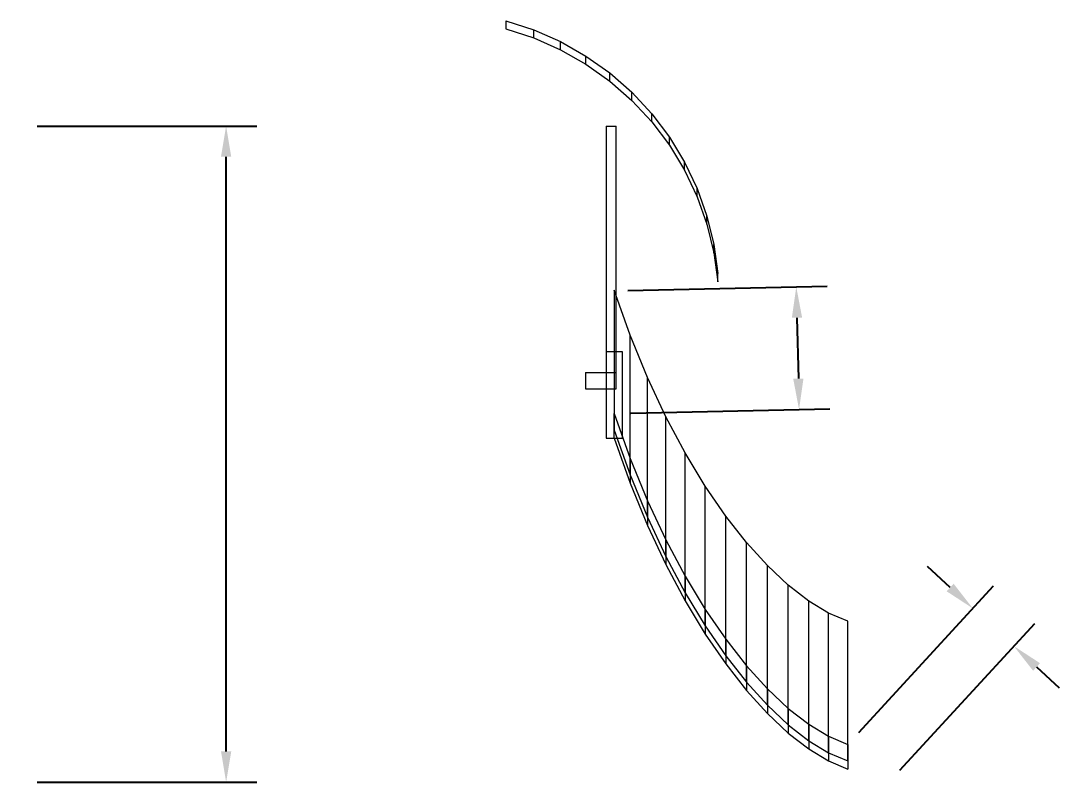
# Model space of a CAD drawing. Header units: millimetres. Extents: x -1970 to 34302, y -65268 to 6837.
# Drawn here: x 100 to 606, y -47000 to -46629 of the extents above; entities that cross this region are included whole.
import ezdxf

# ---------------------------------------------------------------- set-up
doc = ezdxf.new("R2010")
doc.units = ezdxf.units.MM
doc.layers.add('COTAS_P', color=1, linetype='Continuous', lineweight=0)
doc.layers.add('DET_C05-C07', color=7, linetype='Continuous', lineweight=0)
doc.dimstyles.new('R19_10', dxfattribs={"dimtxt": 25, "dimasz": 15, "dimexe": 15, "dimexo": 8, "dimgap": 10, "dimtad": 1, "dimtih": 1, "dimtoh": 1, "dimdsep": 46, "dimcen": 0.09, "dimadec": 0, "dimazin": 0, "dimtfac": 1, "dimtdec": 4, "dimtofl": 0, "dimtmove": 0, "dimatfit": 3, "dimfxl": 1, "dimtolj": 1, "dimtzin": 0, "dimarcsym": 0})

# ---------------------------------------------------------------- blocks, each defined once
blk = doc.blocks.new('*D44')
at = {"layer": 'COTAS_P', "color": 0, "lineweight": -2, "transparency": 16777216}
for p, q in [((395.66, -46760.68), (492.64, -46758.51)), ((477.98, -46773.84), (478.64, -46803.52)), ((397, -46820.35), (493.97, -46818.18))]:
    blk.add_line(p, q, dxfattribs=at)
at = {"layer": 'COTAS_P', "color": 0, "transparency": 16777216}
for points in [[(480.48, -46773.79), (475.48, -46773.9), (477.64, -46758.85)], [(481.14, -46803.47), (476.14, -46803.58), (478.98, -46818.52)]]:
    blk.add_solid(points, dxfattribs=at)
at = {"layer": 'Defpoints', "color": 0, "transparency": 16777216}
for p in [(387.67, -46760.86), (389, -46820.53), (478.98, -46818.52)]:
    blk.add_point(p, dxfattribs=at)
blk = doc.blocks.new('*D45')
at = {"layer": 'COTAS_P', "color": 0, "lineweight": -2, "transparency": 16777216}
for p, q in [((552.55, -46905.21), (541.51, -46895.05)), ((508.1, -46975.72), (573.75, -46904.31)), ((528.1, -46994.11), (593.75, -46922.7)), ((594.64, -46943.89), (605.68, -46954.05))]:
    blk.add_line(p, q, dxfattribs=at)
at = {"layer": 'COTAS_P', "color": 0, "transparency": 16777216}
for points in [[(554.24, -46903.36), (550.86, -46907.05), (563.59, -46915.36)], [(596.33, -46942.05), (592.95, -46945.73), (583.59, -46933.74)]]:
    blk.add_solid(points, dxfattribs=at)
at = {"layer": 'Defpoints', "color": 0, "transparency": 16777216}
for p in [(583.59, -46933.74), (502.69, -46981.61), (522.69, -47000)]:
    blk.add_point(p, dxfattribs=at)
blk = doc.blocks.new('*D46')
at = {"layer": 'COTAS_P', "color": 0, "lineweight": -2, "transparency": 16777216}
for p, q in [((108, -46680.53), (215, -46680.53)), ((200, -46985), (200, -46695.53)), ((108, -47000), (215, -47000))]:
    blk.add_line(p, q, dxfattribs=at)
at = {"layer": 'COTAS_P', "color": 0, "transparency": 16777216}
for points in [[(197.5, -46695.53), (202.5, -46695.53), (200, -46680.53)], [(197.5, -46985), (202.5, -46985), (200, -47000)]]:
    blk.add_solid(points, dxfattribs=at)
at = {"layer": 'Defpoints', "color": 0, "transparency": 16777216}
for p in [(100, -46680.53), (200, -46680.53), (100, -47000)]:
    blk.add_point(p, dxfattribs=at)

msp = doc.modelspace()

# ---------------------------------------------------------------- linework, layer by layer
at = {"layer": 'DET_C05-C07'}
for p, q in [((336.235, -46629.301), (349.791, -46633.684)), ((336.235, -46629.301), (336.235, -46633.301)), ((336.235, -46633.301), (349.791, -46637.684)), ((349.791, -46637.684), (349.791, -46633.684)), ((349.791, -46633.684), (362.832, -46639.422)), ((349.791, -46637.684), (362.832, -46643.422)), ((362.832, -46643.422), (362.832, -46639.422)), ((362.832, -46639.422), (375.222, -46646.456)), ((362.832, -46643.422), (375.222, -46650.456)), ((375.222, -46650.456), (375.222, -46646.456)), ((375.222, -46646.456), (386.833, -46654.712)), ((375.222, -46650.456), (386.833, -46658.712)), ((386.833, -46658.712), (386.833, -46654.712)), ((386.833, -46654.712), (397.545, -46664.106)), ((386.833, -46658.712), (397.545, -46668.106)), ((397.545, -46668.106), (397.545, -46664.106)), ((397.545, -46664.106), (407.246, -46674.54)), ((397.545, -46668.106), (407.246, -46678.54)), ((407.246, -46678.54), (407.246, -46674.54)), ((407.246, -46674.54), (415.837, -46685.906)), ((407.246, -46678.54), (415.837, -46689.906)), ((385, -46680.53), (390, -46680.53)), ((385, -46680.53), (385, -46800.53)), ((390, -46800.53), (390, -46680.53)), ((415.837, -46689.906), (415.837, -46685.906)), ((415.837, -46685.906), (423.228, -46698.086)), ((415.837, -46689.906), (423.228, -46702.086)), ((423.228, -46702.086), (423.228, -46698.086)), ((423.228, -46698.086), (429.343, -46710.955)), ((423.228, -46702.086), (429.343, -46714.955)), ((429.343, -46714.955), (429.343, -46710.955)), ((429.343, -46710.955), (434.119, -46724.378)), ((429.343, -46714.955), (434.119, -46728.378)), ((434.119, -46728.378), (434.119, -46724.378)), ((434.119, -46724.378), (437.505, -46738.217)), ((434.119, -46728.378), (437.505, -46742.217)), ((437.505, -46742.217), (437.505, -46738.217)), ((437.505, -46738.217), (439.467, -46752.329)), ((437.505, -46742.217), (439.467, -46756.329)), ((439.467, -46756.329), (439.467, -46752.329)), ((396.751, -46782.421), (389, -46760.53)), ((389, -46760.53), (389, -46828.53)), ((396.751, -46850.421), (396.751, -46782.421)), ((405.158, -46802.951), (396.751, -46782.421)), ((393, -46790.53), (385, -46790.53)), ((385, -46790.53), (385, -46832.53)), ((393, -46832.53), (393, -46790.53)), ((375, -46800.53), (390, -46800.53)), ((375, -46800.53), (375, -46808.53)), ((385, -46800.53), (390, -46800.53)), ((390, -46808.53), (390, -46800.53)), ((405.158, -46870.951), (405.158, -46802.951)), ((414.117, -46822.068), (405.158, -46802.951)), ((375, -46808.53), (390, -46808.53)), ((389, -46820.53), (396.751, -46842.421)), ((389, -46828.53), (389, -46820.53)), ((414.117, -46890.068), (414.117, -46822.068)), ((423.527, -46839.718), (414.117, -46822.068)), ((389, -46828.53), (396.751, -46850.421)), ((389, -46832.53), (389, -46828.53)), ((385, -46832.53), (393, -46832.53)), ((389, -46832.53), (396.751, -46854.421)), ((423.527, -46907.718), (423.527, -46839.718)), ((433.283, -46855.847), (423.527, -46839.718)), ((396.751, -46842.421), (396.751, -46850.421)), ((396.751, -46842.421), (405.158, -46862.951)), ((396.751, -46850.421), (396.751, -46854.421)), ((396.751, -46850.421), (405.158, -46870.951)), ((396.751, -46854.421), (405.158, -46874.951)), ((433.283, -46923.847), (433.283, -46855.847)), ((443.285, -46870.4), (433.283, -46855.847)), ((405.158, -46862.951), (405.158, -46870.951)), ((405.158, -46862.951), (414.117, -46882.068)), ((405.158, -46870.951), (405.158, -46874.951)), ((405.158, -46870.951), (414.117, -46890.068)), ((443.285, -46938.4), (443.285, -46870.4)), ((453.428, -46883.324), (443.285, -46870.4)), ((405.158, -46874.951), (414.117, -46894.068)), ((414.117, -46882.068), (414.117, -46890.068)), ((414.117, -46882.068), (423.527, -46899.718)), ((453.428, -46951.324), (453.428, -46883.324)), ((463.611, -46894.565), (453.428, -46883.324)), ((414.117, -46890.068), (414.117, -46894.068)), ((414.117, -46890.068), (423.527, -46907.718)), ((414.117, -46894.068), (423.527, -46911.718)), ((463.611, -46962.565), (463.611, -46894.565)), ((473.731, -46904.068), (463.611, -46894.565)), ((423.527, -46899.718), (423.527, -46907.718)), ((423.527, -46899.718), (433.283, -46915.847)), ((473.731, -46972.068), (473.731, -46904.068)), ((483.685, -46911.78), (473.731, -46904.068)), ((423.527, -46907.718), (423.527, -46911.718)), ((423.527, -46907.718), (433.283, -46923.847)), ((423.527, -46911.718), (433.283, -46927.847)), ((483.685, -46979.78), (483.685, -46911.78)), ((493.371, -46917.647), (483.685, -46911.78)), ((433.283, -46915.847), (433.283, -46923.847)), ((433.283, -46915.847), (443.285, -46930.4)), ((493.371, -46985.647), (493.371, -46917.647)), ((502.685, -46921.614), (493.371, -46917.647)), ((502.685, -46989.614), (502.685, -46921.614)), ((433.283, -46923.847), (433.283, -46927.847)), ((433.283, -46923.847), (443.285, -46938.4)), ((433.283, -46927.847), (443.285, -46942.4)), ((443.285, -46930.4), (443.285, -46938.4)), ((443.285, -46930.4), (453.428, -46943.324)), ((443.285, -46938.4), (443.285, -46942.4)), ((443.285, -46938.4), (453.428, -46951.324)), ((443.285, -46942.4), (453.428, -46955.324)), ((453.428, -46943.324), (453.428, -46951.324)), ((453.428, -46943.324), (463.611, -46954.565)), ((453.428, -46951.324), (453.428, -46955.324)), ((453.428, -46951.324), (463.611, -46962.565)), ((453.428, -46955.324), (463.611, -46966.565)), ((463.611, -46954.565), (463.611, -46962.565)), ((463.611, -46954.565), (473.731, -46964.068)), ((463.611, -46962.565), (463.611, -46966.565)), ((463.611, -46962.565), (473.731, -46972.068)), ((463.611, -46966.565), (473.731, -46976.068)), ((473.731, -46964.068), (473.731, -46972.068)), ((473.731, -46964.068), (483.685, -46971.78)), ((473.731, -46972.068), (473.731, -46976.068)), ((473.731, -46972.068), (483.685, -46979.78)), ((483.685, -46971.78), (483.685, -46979.78)), ((483.685, -46971.78), (493.371, -46977.647)), ((473.731, -46976.068), (483.685, -46983.78)), ((493.371, -46977.647), (493.371, -46985.647)), ((493.371, -46977.647), (502.685, -46981.614)), ((483.685, -46979.78), (483.685, -46983.78)), ((483.685, -46979.78), (493.371, -46985.647)), ((502.685, -46981.614), (502.685, -46989.614)), ((483.685, -46983.78), (493.371, -46989.647)), ((493.371, -46985.647), (493.371, -46989.647)), ((493.371, -46985.647), (502.685, -46989.614)), ((493.371, -46989.647), (502.685, -46993.614)), ((502.685, -46989.614), (502.685, -46993.614))]:
    msp.add_line(p, q, dxfattribs=at)

# ---------------------------------------------------------------- dimensions: what is measured, and where the dimension line sits
at = {"layer": 'COTAS_P'}
for p1, p2, distance, picture, middle in [((100, -47000), (100, -46680.53), -100, '*D46', (200, -46840.265)), ((387.665, -46760.861), (389, -46820.53), 90, '*D44', (478.31, -46788.683)), ((502.685, -46981.614), (522.685, -47000), 90, '*D45', (573.594, -46924.55))]:
    dim = msp.add_aligned_dim(p1=p1, p2=p2, distance=distance, text='<> P', dimstyle='R19_10', dxfattribs=at)
    dim.commit()
    dim.dimension.update_dxf_attribs({"geometry": picture, "text_midpoint": middle})

doc.saveas('drawing.dxf')
